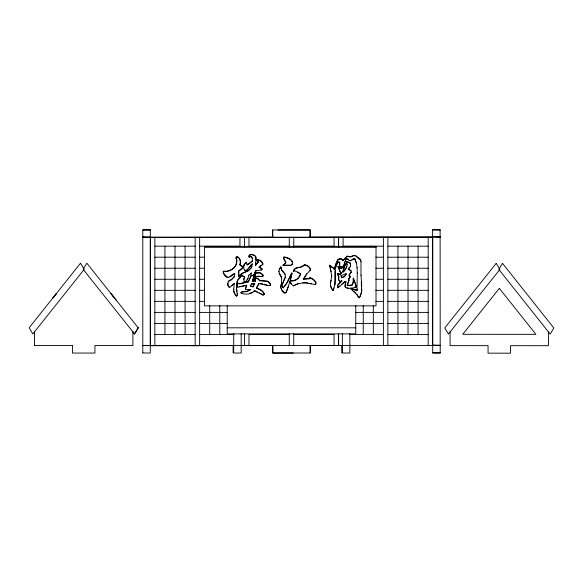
<?xml version="1.0" encoding="UTF-8"?>
<svg xmlns="http://www.w3.org/2000/svg" width="583" height="583" viewBox="0 0 583 583"><rect width="100%" height="100%" fill="white"/><g stroke="black" fill="none" stroke-linecap="round" stroke-linejoin="round"><path stroke-width="0.87" d="M154.859 237.179L154.852 345.508L150.37 345.508L150.378 237.179L432.724 237.186L432.652 345.515L342.352 345.522M164.931 334.474L164.931 246.164M175.002 334.474L175.009 246.164M185.081 334.474L185.088 246.164M195.152 345.515L195.159 237.186M199.634 345.515L199.641 237.186M209.712 334.474L209.712 305.609M219.784 334.474L219.791 305.609M233.134 352.853L233.142 345.347M239.948 237.186L239.948 246.172L199.641 246.164M244.496 333.68L244.415 345.515L240.83 345.515M244.423 247.199L244.503 237.179M244.496 345.515L248.97 345.508L248.97 334.467L289.277 334.474M248.977 237.179L248.977 246.164L289.285 246.164M272.786 345.515L272.786 353.006L310.258 353.014L310.258 345.515M289.277 345.515L289.277 333.68M289.285 247.199L289.285 237.186M293.752 345.515L293.752 333.68M293.759 247.199L293.759 237.186M334.059 345.515L334.059 334.482L293.752 334.474M334.066 237.186L334.066 246.172L293.759 246.164M338.534 345.515L338.534 333.68M338.541 247.199L338.541 237.186M338.614 345.515L338.614 333.68M338.621 247.192L338.621 237.179M341.806 345.457L341.806 352.926M343.096 237.179L343.096 246.164L383.403 246.164M363.245 334.474L363.245 305.601M373.317 334.474L373.324 305.601M383.403 237.186L383.395 345.515L392.352 345.515M387.87 345.515L387.877 237.186M397.949 334.474L397.956 246.172M408.027 334.474L408.034 246.172M418.098 334.474L418.106 246.172M428.177 345.515L428.184 237.186M450.098 331.938L450.083 345.639L488.058 345.661L488.058 353.16L510.54 353.174L510.54 345.683L548.516 345.704L548.53 332.011M142.799 237.434L150.297 237.434M142.799 237.055L150.283 237.281M142.799 229.942L150.297 229.942L142.799 229.942L142.806 345.61L150.283 345.61M150.297 229.942L150.283 353.006L142.791 352.977M350.011 277.238L350.011 276.859L348.517 278.907L349.049 280.379L348.517 279.286L350.011 277.238L350.026 276.276L349.1 274.892L351.097 272.21L349.1 275.271L350.026 276.655L350.026 276.276M335.261 270.49L334.868 284.446L333.505 289.991L332.776 290.56C330.364 287.783 329.708 283.826 331.166 280.43M334.868 284.825C336.245 277.53 332.849 267.969 338.38 261.891L336.238 265.374L335.604 267.823M236.239 264.179L236.676 259.399L236.042 257.875L236.676 259.02C238.294 266.606 230.693 272.348 223.661 271.591L223.172 271.824L223.661 271.212C228.456 271.685 234.424 268.952 236.239 264.376M281.851 285.59L285.357 277.37L285.065 274.032L281.56 269.63L280.875 266.861L279.264 269.346L278.929 271.634M344.91 261.599L346.564 258.451L346.564 258.823C344.458 261.169 345.012 264.842 342.811 266.999L341.631 267.182L339.503 265.994L339.794 263.611M243.592 267.619L244.226 264.376L246.369 262.27L247.148 264.558M255.726 263.035L255.922 260.171L258.407 261.599L258.065 260.739L258.065 261.118M258.407 261.22L258.262 262.27L255.536 265.323L255.726 262.656M361.883 289.117L361.628 291.857L360.017 296.681M233.703 289.605L234.286 283.491L231.815 285.663M304.268 277.501L303.488 279.286L309.675 278.754C309.544 275.839 315.184 280.474 315.767 281.961L315.899 283.345L315.221 284.489C307.984 283.382 300.303 281.429 293.438 285.889L291.194 284.074L290.035 281.392L291.194 283.695M331.749 275.846L330.452 283.331M360.994 261.694L360.403 259.209L355.557 255.565A3.25 3.192 0 0 0 352.416 255.959L350.514 256.629L347.104 256.156L343.059 260.739L342.862 259.785L341.514 258.794L338.876 258.888L337.601 259.974L335.502 265.09L334.482 269.535L333.265 268.144L331.02 266.948L329.708 265.185L333.265 267.765L334.482 269.535M234.679 274.506L234.869 273.165C230.73 277.348 226.248 280.11 223.369 273.165L223.172 271.445M251.827 266.664L252.22 263.611M283.214 287.463L281.706 286.027L283.214 287.842L285.859 284.57L291.791 272.975L290.232 281.006C295.435 281.727 299.166 278.63 300.755 273.93L295.107 270.869L293.497 271.394L294.058 269.361L295.814 267.925L300.464 267.145L304.413 264.806C307.205 264.697 310.491 267.138 310.36 270.104L307.095 273.595L303.488 279.286M293.497 271.394C294.583 266.3 301.426 268.719 304.413 265.185C307.015 265.017 309.325 267.014 310.324 269.295M338.577 278.324L338.818 276.794L337.404 274.119L338.963 274.025L339.94 274.695L341.5 273.165L340.232 272.115L337.987 266.671L340.341 267.969L341.937 267.867L345.449 263.851L342.862 272.21C346.083 270.075 348.204 265.571 346.375 261.891L347.541 261.694L350.274 263.035L350.66 264.616L350.274 266.285M239.941 264.565L242.28 266.285L242.754 267.313L239.941 264.944C240.699 261.971 240.735 258.145 237.405 256.724L236.188 257.016L236.042 258.254M239.941 264.944C240.852 262.08 240.509 258.451 237.405 257.103L236.188 257.394L236.188 257.016M228.193 281.72L231.56 279.76L234.286 276.794L234.679 274.127M238.964 273.93L238.768 276.604L241.887 274.309L242.134 273.267L248.467 270.446L251.637 267.24M238.768 275.46L238.578 271.066L240.036 269.586M241.697 292.863L241.158 292.717L242.083 292.09L247.105 291.566L250.858 289.605L245.691 289.605L245.589 288.082L246.762 285.021M281.706 286.406L284.191 279.191L285.357 276.991L285.357 277.37M291.988 273.456L290.232 281.006M342.862 272.21L343.256 269.725L345.398 264.186M255.922 258.823L255.922 257.3L254.756 255.769L252.782 254.873L251.149 254.669L249.859 255.157L248.905 256.338L248.905 255.959L249.859 254.778L251.149 254.29L254.756 255.39L255.922 256.921L255.922 259.974L259.624 260.353L262.554 263.035L262.846 264.325L259.041 267.429L261.774 268.77L261.869 269.82L256.068 270.825L254.56 273.354L260.069 273.019L262.744 274.695L260.069 272.64L257.096 272.596L254.56 273.354M333.848 287.893L333.119 290.56M251.827 266.285L251.637 267.619L248.467 270.825L242.134 273.646M251.244 272.786L251.047 276.036L248.322 281.961L240.378 283.826L237.602 283.681L237.019 284.256L237.602 283.302L240.378 283.447L248.322 281.582L251.047 275.657L251.047 276.036M253.78 276.422L252.417 281.574L255.339 281.195L255.536 279.862L254.946 279.381L255.536 280.241L255.536 279.862M356.118 285.976L355.921 287.31L354.362 287.696L348.415 288.461L346.178 287.885L345.202 287.076L345.005 285.779L345.981 281.771L345.398 281.385L338.184 287.696L337.601 287.885L337.601 286.931M355.921 287.31L355.921 285.021L353.291 278.142L355.921 285.4M339.546 265.134L339.743 262.459L339.109 261.935L339.743 262.838L339.743 262.459M281.604 282.391L280.678 287.127L281.851 289.948L285.065 293.096L283.797 292.666L281.851 290.327L280.678 287.506L281.604 282.77L281.56 276.801M353.291 278.521L353.342 281.771L352.416 285.116L349.195 285.685L347.198 285.065L348.714 281.392M349.049 280L347.344 284.446M315.716 284.059L315.899 282.966M353.291 278.142L353.342 281.392L352.416 284.737L349.195 285.306L347.198 284.686L347.198 285.065M356.993 290.181L350.66 288.272L356.628 290.706L357.284 289.037M356.993 290.56L357.284 272.975M344.684 262.459L343.679 265.746L342.811 266.62L341.631 266.803M292.229 264.514C293.941 259.756 288.024 257.62 284.38 256.921L283.411 257.489L284.38 257.3C287.754 258.058 293.839 259.894 292.229 264.514L290.232 265.52L283.017 265.323L285.553 263.035L285.794 262.175L285.553 263.414L283.017 265.323M252.417 281.574L253.78 276.794L253.729 275.795L252.803 275.46L253.583 274.44M244.62 276.422L243.789 279.286L244.517 282.34C247.258 281.05 248.482 277.938 248.708 275.081L248.708 275.46L251.244 273.165M243.789 279.665L244.62 276.794L242.178 275.985L241.887 275.271L237.456 280.671L236.428 287.31L236.822 291.711M262.161 276.225L263.086 275.657L262.161 276.604L256.462 276.364L254.56 277.275L255.339 274.695L253.977 274.309L252.803 275.839L253.729 276.174L253.729 275.795M290.035 281.392L286.136 292.477L285.065 293.096M334.482 269.157L335.502 264.711L337.499 260.739M345.981 281.392L345.253 283.447L345.202 287.076M242.134 273.267L238.768 276.225M243.679 266.183L244.226 264.376M245.589 288.461L246.762 285.4L237.747 287.215L237.019 283.877M254.756 276.604L255.339 274.316M288.279 286.931L286.136 292.477M254.56 272.975L256.068 270.446L256.068 270.825M270.206 285.072L270.352 283.681L268.399 281.582L266.89 281.006L259.821 280.43L257.679 278.331L256.265 277.829L254.312 278.404L253.78 280.43L254.946 279.76M270.461 284.511L270.206 285.451C266.533 286.53 262.729 283.236 258.845 283.87L256.505 288.075L261.432 290.611L264.114 293.621L263.05 291.675L261.432 290.232L256.505 287.696L258.845 283.491L258.845 283.87M310.032 270.446L310.36 269.725M346.907 266.285L344.036 271.066L342.862 271.831M341.886 280.817L337.455 285.925C336.777 284.14 344.436 279.913 340.72 281.006M253.78 279.855L255.143 278.229L256.265 278.208L257.679 278.71L259.821 280.809L266.89 281.385L268.399 281.961L270.352 284.059L270.461 284.89M250.661 285.211L250.661 285.976L253 286.552L254.756 283.491L253 286.931L250.369 286.166L251.244 284.256L254.756 283.87M279.264 269.725L280.875 266.861M291.791 272.975L287.747 282.055L283.214 287.842M138.222 327.865L86.823 263.173L83.143 269.339L134.542 333.935L138.222 327.777L134.542 333.935M300.318 274.265C298.904 278.798 294.991 281.181 290.232 280.627M248.905 255.959L249.101 257.103L250.355 256.214L252.22 257.686L252.417 261.308L247.148 265.134L247.148 264.186M249.444 257.103L249.684 256.345M242.462 268.078L242.812 267.531L242.462 268.457L238.578 271.445L238.964 272.735M246.959 279.862L247.979 278.28M241.398 275.606L237.456 280.292L237.019 281.771L236.428 286.931L237.208 293.81M304.654 276.801L305.434 275.657M305.827 275.081L306.673 273.835M251.244 264.565L248.227 268.581M349.297 267.437L348.321 268.96L351.053 270.687L351.097 272.589M80.541 263.173L29.15 327.777L32.83 333.942L84.222 269.339L80.541 263.261M350.66 288.651L356.803 294.481L358.509 297.541L359.478 297.731L361.628 292.236L361.285 281.961M339.94 274.695L340.72 273.361L341.5 272.786L341.5 273.165M262.161 264.755L262.846 263.946L262.554 262.656L261.184 261.031L257.875 259.501L255.922 259.595M258.262 261.891L255.536 265.323M347.104 256.156L343.059 260.361M246.369 262.27L244.226 264.755M252.22 263.99L248.227 268.96L245.786 271.015L243.971 269.055L243.592 267.24M233.703 289.226L233.849 291.354A8.599 8.432 0 0 0 236.042 295.727L236.625 296.106L237.208 295.151M236.625 296.106L237.208 295.53L237.208 293.431M253.78 280.051L254.363 279.476L254.363 279.855M253.437 291.617L254.56 290.567L257.679 292.098M254.56 290.567L254.56 290.946C251.135 294.415 245.538 294.998 241.158 293.096L241.107 292.287L242.083 291.711L247.105 291.187L250.282 289.613M291.464 264.842L292.229 264.135M247.739 269.025L245.786 271.015M341.631 284.322L344.772 281.56M260.892 265.425L259.041 267.05L261.774 268.391L261.869 269.82M315.716 283.681L315.221 284.489M339.743 285.976L337.601 287.506M351.819 260.003L353.582 258.641L354.756 258.641L356.556 263.276L357.058 267.874M356.556 263.654L354.756 259.02L353.582 259.02L350.223 260.834L346.564 258.823M229.804 276.422L233.426 273.821M240.59 269.251L241.697 268.581M293.497 271.015L294.473 270.49M260.995 269.922L261.869 269.441M339.94 274.316L338.963 273.646L337.404 273.74L338.818 276.422L338.621 279.76L339.838 281.866L341.886 281.195M255.143 276.612L254.56 277.275M254.56 290.946L263.137 295.151L264.157 294.291M234.286 276.794L234.286 276.422L231.56 279.381L228.623 280.853L227.851 283.491A4.285 4.198 0 0 0 229.513 287.601L234.286 283.491M341.5 277.756L344.225 276.422L346.178 274.127L344.815 274.119L341.106 275.65L341.5 277.756L344.225 276.794L345.595 275.46L346.178 273.74M298.204 283.666L293.438 285.889M247.148 264.755L252.417 260.936L252.417 261.308M249.801 293.169L252.024 292.477M343.059 260.739L341.514 259.173L340.18 258.874L337.601 260.353L337.601 259.974M309.675 278.375L303.488 278.907M245.203 285.408L239.598 286.741M249.684 256.724L251.003 256.768L252.22 258.065M354.362 287.317L355.339 287.127M347.14 264.704L346.375 262.27L347.541 262.073L350.274 263.414L350.66 264.995L350.274 266.664L348.321 269.339L351.053 271.059L351.053 270.687M252.417 281.195L255.339 280.817L255.339 281.195M251.244 283.877L253.875 283.586M302.854 282.536L305.405 282.464M432.637 236.858L440.114 236.829L440.114 237.383M277.902 229.994L310.025 229.942L310.032 237.434M150.093 237.412L273.194 237.215M309.427 237.157L432.44 236.96M190.634 345.675L199.59 345.653M204.072 345.653L209.669 345.639M150.334 345.734L233.63 345.602M240.794 345.595L273.281 345.544M309.668 345.486L342.192 345.508L142.791 345.515L142.791 353.006M293.264 353.006L272.742 353.036L272.727 345.544M432.615 229.826L440.107 229.891L432.615 229.826L432.71 352.934L440.201 352.926L432.71 352.934M432.637 236.924L440.114 236.829M435.96 236.989L440.114 236.989M154.859 246.164L195.159 246.164M387.877 246.164L428.184 246.172M204.444 247.338L376.02 247.338M249.444 256.724L249.101 257.103M154.859 257.198L195.159 257.205M199.641 257.205L204.677 257.205M375.846 257.205L383.403 257.205M387.877 257.205L428.184 257.212M285.553 265.141L290.232 265.141M154.859 268.238L195.159 268.246M199.641 268.246L204.677 268.246M375.846 268.246L383.403 268.246M387.877 268.246L428.184 268.246M375.838 279.279L383.395 279.279M387.877 279.286L428.184 279.286M154.852 279.279L195.159 279.279M199.641 279.286L204.677 279.286M333.119 290.181L332.776 290.56M375.838 290.319L383.395 290.319M387.877 290.319L428.177 290.327M154.852 290.319L195.159 290.319M199.641 290.319L204.677 290.319M154.852 301.353L195.159 301.36M199.634 301.36L204.677 301.36M375.838 301.36L383.395 301.36M387.877 301.36L428.177 301.36M154.852 312.393L195.159 312.401M199.634 312.401L227.348 312.401M355.688 312.393L383.395 312.401M387.877 312.401L428.177 312.401M154.852 323.434L195.159 323.434M199.634 323.434L227.341 323.441M355.688 323.434L383.395 323.434M387.877 323.434L428.177 323.441M227.217 327.814L355.768 327.814M154.852 334.467L195.159 334.474M199.634 334.474L234.06 334.482M349.807 334.474L383.395 334.474M387.87 334.474L428.177 334.482M432.703 345.165L440.18 345.238M334.015 345.442L338.497 345.442M338.57 345.442L342.155 345.435M432.703 345.325L440.201 345.435M34.47 345.493L72.445 345.566M373.317 345.515L378.914 345.515M248.97 345.508L253.452 345.515M338.38 262.27L339.109 262.314M228.244 277.282L226.685 276.801L223.369 272.786M260.375 283.651L262.663 283.892M309.58 277.712L313.523 279.855L315.767 282.34M347.104 256.535L350.514 257.008L352.416 256.338A3.25 3.192 0 0 1 355.557 255.944L360.848 260.404M258.065 276.036L259.967 276.371M306.25 282.442L307.693 282.777M337.987 267.05L340.341 268.348C342.884 268.821 344.604 265.644 345.449 263.851M346.921 287.696L348.415 288.082M243.06 275.846L242.178 275.606L242.178 275.985M264.288 284.212L267.735 285.167M283.017 264.944L283.994 265.71M299.589 273.172L300.755 273.551M309.143 283.112L311.293 283.826M244.037 281.392L244.517 282.34M246.369 262.649L246.762 262.459M259.238 292.863L262.357 294.393M245.786 270.636L244.809 270.111L244.809 270.49M236.625 295.727L236.042 295.348A8.599 8.432 0 0 1 233.849 290.975M297.636 272.021L299.006 272.975M352.999 290.786L355.339 292.863M340.137 266.285L339.503 265.615L339.503 265.994M347.541 258.641L348.794 260.003M114.385 297.855L111.018 293.635L116.097 300.026M132.851 331.72L134.542 333.855M285.357 261.126L283.6 258.065M281.137 276.225L279.264 273.172M332.529 289.802L330.437 285.357M350.66 288.272L351.243 289.226M356.803 294.102L358.064 296.302M338.621 279.381L339.546 281.006M285.065 274.411L281.56 270.009L280.875 267.24M339.546 269.725L337.987 266.671M285.794 262.554L284.14 259.88L283.411 257.11M291.791 273.354L291.988 273.835M339.78 270.395L340.232 272.115M331.166 271.634L329.708 265.564M262.744 274.316L263.086 276.036M281.851 278.521L279.264 273.544L278.929 271.255M341.106 275.271L341.5 277.377M329.708 265.185L331.749 276.225M361.773 286.544L360.994 275.081M337.455 285.546L337.601 287.31M242.754 266.934L242.812 267.91M264.114 293.242L264.157 294.67M357.058 267.495L357.284 273.354M440.107 229.826L440.201 352.926M310.2 345.486L310.214 352.977M272.553 230.001L272.56 237.5M360.994 261.315L360.994 275.46M359.478 297.352L359.478 297.731M359.041 297.826L358.509 297.162L358.509 297.541M356.628 290.327L356.628 290.706M355.768 305.681L355.768 333.891L227.217 333.891L227.217 305.681M354.756 258.641L354.756 259.02M353.582 258.641L353.582 259.02M350.274 263.035L350.274 263.414M350.223 260.455L350.223 260.834M349.851 333.542L349.851 353.021L342.352 353.021L342.352 333.542M349.1 274.892L349.1 275.271M348.517 278.907L348.517 279.286M347.541 285.021L347.541 285.4M346.375 261.891L346.375 262.27M345.785 273.551L345.785 273.93M342.862 259.785L342.862 260.164M342.811 266.62L342.811 266.999M341.696 280.627L341.696 281.006M340.18 258.495L340.18 258.874M339.838 281.487L339.838 281.866M337.404 273.74L337.404 274.119M309.726 277.945L309.675 278.754M304.413 264.806L304.413 265.185M285.553 263.035L285.553 263.414M283.797 292.287L283.797 292.666M270.352 283.681L270.352 284.059M263.137 294.772L263.137 295.151M262.846 263.946L262.846 264.325M262.78 276.036L262.78 276.415M261.774 268.391L261.774 268.77M259.821 280.43L259.821 280.809M257.679 278.331L257.679 278.71M256.505 287.696L256.505 288.075M255.143 274.127L255.143 274.506M255.143 277.851L255.143 278.229M253 286.552L253 286.931M252.803 275.46L252.803 275.839M251.003 256.389L251.003 256.768M249.859 254.778L249.859 255.157M248.322 281.582L248.322 281.961M245.691 289.605L245.472 288.796L245.472 289.175M244.204 281.822L244.204 282.201M241.18 333.542L241.18 353.021L233.688 353.021L233.688 333.542M241.107 292.287L241.158 293.096M238.578 271.066L238.578 271.445M237.747 286.836L237.747 287.215M237.602 283.302L237.602 283.681M237.405 256.724L237.405 257.103M236.676 259.02L236.676 259.399M229.513 287.601L229.513 287.222A4.285 4.198 0 0 1 227.851 283.112M223.661 271.212L223.661 271.591M132.902 331.793L132.902 345.566L94.927 345.493L94.927 353.065L72.445 353.058L72.445 345.493M34.47 331.793L34.47 345.573M272.786 229.972L272.786 237.463L310.258 237.47L310.258 229.972L272.786 229.972M502.502 263.363L498.815 269.433L550.17 334.074L553.85 328.003L502.502 263.363M56.347 293.635L52.987 297.869L56.347 293.635M496.22 263.356L444.778 327.923L448.451 334.001L499.893 269.433L496.22 263.356M499.34 288.345L462.727 334.299L535.894 334.351L499.34 288.345M150.283 237.245L142.799 237.208L150.283 237.208M376.02 246.369L204.444 246.369L204.444 305.864L376.02 305.864L376.02 246.369"/></g></svg>
